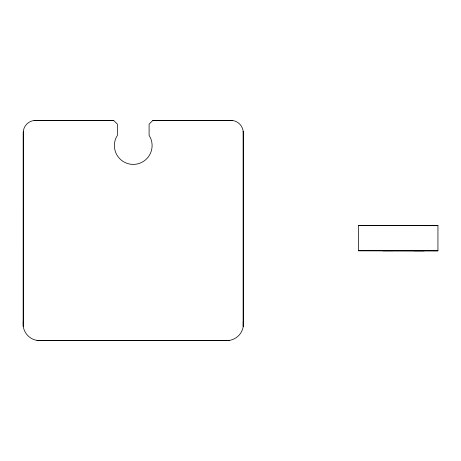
<?xml version="1.0" encoding="UTF-8"?>
<svg xmlns="http://www.w3.org/2000/svg" width="461" height="461" viewBox="0 0 461 461"><rect width="100%" height="100%" fill="white"/><g stroke="black" fill="none" stroke-linecap="round" stroke-linejoin="round"><path stroke-width="0.69" d="M42.078 340.443L36.949 340.379A16.659 16.659 0 0 1 23.28 326.716L23.298 131.31M358.451 250.744L358.474 225.59L436.302 225.59L437.95 225.677L437.933 250.824L358.451 250.744L437.933 250.824M23.217 321.582L23.28 326.716M224.409 340.443L229.543 340.379A16.671 16.671 0 0 0 243.206 326.716L243.27 321.582M243.27 325.996L243.27 132.964A12.366 12.366 0 0 0 230.696 120.39L152.868 120.39L149.099 124.159L149.099 135.396L150.557 138.046A18.861 18.861 0 0 1 133.246 164.398A18.861 18.861 0 0 1 115.936 138.046L117.394 135.396L117.394 124.159L113.619 120.39L35.791 120.39A12.366 12.366 0 0 0 23.217 132.964L23.217 326.025M34.143 120.471L113.619 120.39M393.21 250.732L382.837 250.749L424.333 250.784M413.961 250.778L424.333 250.755M36.949 340.379L229.543 340.379M37.635 340.443L228.823 340.443M152.868 120.39L232.35 120.471M358.474 225.59L437.95 225.677M243.189 131.31L243.206 326.716"/></g></svg>
